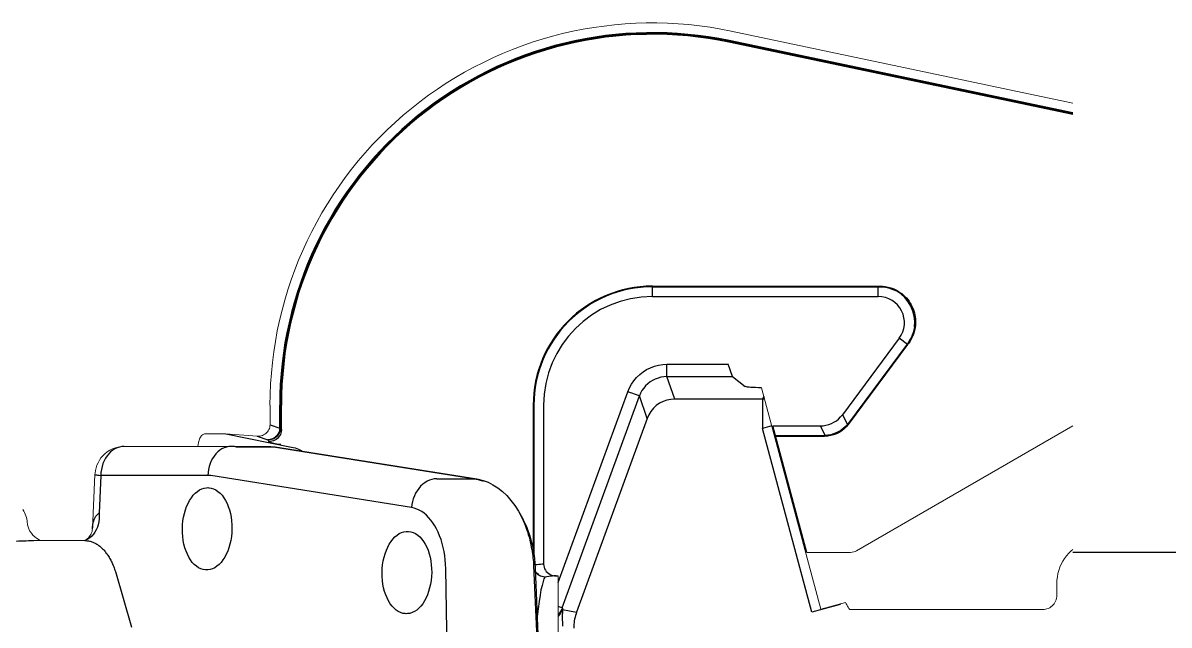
# Model space of a CAD drawing. Header units: millimetres. Extents: x 100 to 940, y 100 to 694.
# Drawn here: x 602.159 to 603.985, y 560.046 to 561.006 of the extents above; entities that cross this region are included whole.
import ezdxf

# ---------------------------------------------------------------- set-up
doc = ezdxf.new("R2010")
doc.units = ezdxf.units.MM
doc.layers.add('OUTLINE', color=6, linetype='Continuous', lineweight=9)

msp = doc.modelspace()

# ---------------------------------------------------------------- linework, layer by layer
at = {"color": 9, "linetype": 'Continuous'}
for p, q in [((603.8312, 560.86), (603.2835, 560.9753)), ((603.2838, 560.9767), (603.8312, 560.8615)), ((603.8312, 560.8626), (603.284, 560.9778)), ((603.1616, 560.5867), (603.5214, 560.5867)), ((603.1616, 560.5701), (603.1616, 560.5867)), ((603.1616, 560.5856), (603.5214, 560.5856)), ((603.5214, 560.5867), (603.5232, 560.5867)), ((603.5214, 560.5701), (603.5214, 560.5867)), ((603.5214, 560.5856), (603.5241, 560.5855)), ((603.1616, 560.5701), (603.5214, 560.5701)), ((603.5549, 560.5035), (603.4643, 560.3816)), ((603.5682, 560.4936), (603.5549, 560.5035)), ((603.5673, 560.4942), (603.4721, 560.3661)), ((603.5682, 560.4936), (603.4735, 560.3662)), ((603.5689, 560.4964), (603.5673, 560.4942)), ((603.5693, 560.4951), (603.5682, 560.4936)), ((603.1847, 560.4423), (603.1847, 560.462)), ((603.1971, 560.4065), (603.1847, 560.4423)), ((603.1407, 560.4115), (603.1223, 560.4182)), ((603.1531, 560.3758), (603.1407, 560.4115)), ((603.3389, 560.4112), (603.3369, 560.4065)), ((602.5677, 560.3603), (602.5677, 560.3966)), ((602.5688, 560.3966), (602.5688, 560.3603)), ((602.5703, 560.3575), (602.5703, 560.3966)), ((602.9716, 560.3966), (602.9716, 560.1653)), ((602.9727, 560.3966), (602.9727, 560.1583)), ((603.3369, 560.4065), (603.1971, 560.4065)), ((603.3369, 560.4065), (603.3369, 560.3597)), ((603.1531, 560.3758), (603.0408, 560.0672)), ((603.4643, 560.3816), (603.4721, 560.3661)), ((602.5523, 560.3655), (602.5677, 560.3603)), ((602.5677, 560.3603), (602.5688, 560.3603)), ((602.5688, 560.3603), (602.5703, 560.3575)), ((603.3516, 560.3637), (603.3369, 560.3597)), ((603.4154, 560.067), (603.3369, 560.3597)), ((603.429, 560.3638), (603.4368, 560.3484)), ((603.4721, 560.3661), (603.4735, 560.3662)), ((602.5316, 560.3475), (602.5488, 560.3417)), ((602.5488, 560.3417), (602.5502, 560.3389)), ((603.3575, 560.3484), (603.4368, 560.3484)), ((603.3578, 560.3473), (603.4359, 560.3473)), ((603.4368, 560.3484), (603.4359, 560.3473)), ((602.4982, 560.3304), (602.5577, 560.3304)), ((602.5502, 560.331), (602.5522, 560.331)), ((602.5522, 560.331), (602.5577, 560.3304)), ((602.5577, 560.3304), (602.8787, 560.2794)), ((602.2826, 560.285), (602.2799, 560.225)), ((602.4533, 560.285), (602.2826, 560.285)), ((602.7777, 560.2336), (602.4581, 560.2846)), ((602.8178, 560.2794), (602.8787, 560.2794)), ((602.8431, 559.5247), (602.8324, 560.1363)), ((603.0081, 560.1248), (603.0052, 560.1247)), ((603.4606, 560.0791), (603.4603, 560.0802)), ((603.4606, 560.0791), (603.4612, 560.0804)), ((603.0178, 560.0738), (603.0116, 560.0761)), ((603.0181, 560.0718), (603.018, 560.0712)), ((603.018, 560.0712), (603.0408, 560.0672)), ((603.4606, 560.0791), (603.4154, 560.067))]:
    msp.add_line(p, q, dxfattribs=at)
at = {"color": 7, "linetype": 'Continuous'}
for p, q in [((603.1847, 560.462), (603.2824, 560.462)), ((603.289, 560.4423), (603.2824, 560.462)), ((603.1847, 560.4423), (603.289, 560.4423)), ((603.289, 560.4423), (603.3094, 560.4267)), ((603.0116, 560.1143), (603.1223, 560.4182)), ((603.0178, 560.0738), (603.1407, 560.4115)), ((602.9882, 560.3966), (602.9882, 560.1435)), ((603.3534, 560.3638), (603.429, 560.3638)), ((603.4074, 560.1623), (603.3534, 560.3638)), ((602.4818, 560.3511), (602.5867, 560.3301)), ((602.5578, 560.3306), (602.5605, 560.3302)), ((602.5605, 560.3302), (602.8815, 560.2792)), ((602.8815, 560.2792), (602.8838, 560.2788)), ((602.1655, 560.2095), (602.1655, 560.2095)), ((602.9503, 560.224), (602.9548, 560.2156)), ((604.2633, 560.1623), (603.8312, 560.1623)), ((602.9742, 560.145), (602.9746, 560.1374)), ((602.9746, 560.1373), (603.0004, 559.5255)), ((603.0081, 560.1248), (603.0116, 560.1248))]:
    msp.add_line(p, q, dxfattribs=at)
at = {"color": 9, "linetype": 'Continuous'}
for points in [[(603.5232, 560.5867), (603.5279, 560.5865), (603.5326, 560.586), (603.5371, 560.585), (603.5416, 560.5838), (603.546, 560.5821), (603.5502, 560.5801)], [(603.5232, 560.5867), (603.5233, 560.5866), (603.5234, 560.5866), (603.5235, 560.5865), (603.5236, 560.5864), (603.5237, 560.5862), (603.5238, 560.5861), (603.5239, 560.5859), (603.524, 560.5857), (603.5241, 560.5855)], [(603.5241, 560.5855), (603.5286, 560.5853), (603.5331, 560.5847), (603.5376, 560.5838), (603.5419, 560.5825), (603.5461, 560.5809), (603.5502, 560.5789)], [(603.5502, 560.5801), (603.5502, 560.5801), (603.5502, 560.58), (603.5503, 560.5799), (603.5503, 560.5797), (603.5503, 560.5796), (603.5503, 560.5795), (603.5502, 560.5793), (603.5502, 560.5791), (603.5502, 560.5789)], [(603.5502, 560.5801), (603.5531, 560.5785), (603.556, 560.5766), (603.5587, 560.5746), (603.5613, 560.5725), (603.5638, 560.5702), (603.5662, 560.5677), (603.5684, 560.5651), (603.5704, 560.5624), (603.5723, 560.5596), (603.574, 560.5567), (603.5755, 560.5537), (603.5768, 560.5505), (603.578, 560.5474), (603.5789, 560.5441), (603.5797, 560.5408), (603.5803, 560.5375), (603.5806, 560.5341), (603.5808, 560.5307), (603.5808, 560.5273), (603.5806, 560.5239), (603.5801, 560.5206)], [(603.5791, 560.5213), (603.5783, 560.5169), (603.5771, 560.5125), (603.5755, 560.5083), (603.5736, 560.5041), (603.5714, 560.5002), (603.5689, 560.4964)], [(603.5801, 560.5206), (603.5792, 560.516), (603.5779, 560.5115), (603.5763, 560.5072), (603.5743, 560.503), (603.572, 560.4989), (603.5693, 560.4951)], [(603.5801, 560.5206), (603.5801, 560.5207), (603.58, 560.5207), (603.58, 560.5208), (603.5799, 560.5209), (603.5797, 560.521), (603.5796, 560.521), (603.5795, 560.5211), (603.5793, 560.5212), (603.5791, 560.5213)], [(603.5693, 560.4951), (603.5693, 560.4952), (603.5693, 560.4953), (603.5693, 560.4954), (603.5693, 560.4955), (603.5692, 560.4957), (603.5692, 560.4958), (603.5691, 560.496), (603.569, 560.4962), (603.5689, 560.4964)], [(603.1971, 560.4065), (603.1907, 560.4061), (603.1845, 560.4048), (603.1785, 560.4027), (603.1729, 560.3998), (603.1677, 560.3962), (603.163, 560.3919), (603.159, 560.387), (603.1556, 560.3816), (603.1531, 560.3758)], [(603.3401, 560.4064), (603.3396, 560.4065), (603.3391, 560.4065), (603.3385, 560.4065), (603.338, 560.4065), (603.3374, 560.4065), (603.3369, 560.4065)], [(602.5677, 560.3603), (602.5675, 560.3583), (602.5672, 560.3564), (602.5666, 560.3544), (602.5658, 560.3526), (602.5649, 560.3508), (602.5638, 560.3492), (602.5625, 560.3476), (602.5611, 560.3463), (602.5596, 560.345), (602.5579, 560.344), (602.5562, 560.3431), (602.5544, 560.3425), (602.5525, 560.342), (602.5506, 560.3417), (602.5488, 560.3417)], [(602.5688, 560.3603), (602.5687, 560.3583), (602.5684, 560.3563), (602.5678, 560.3543), (602.567, 560.3524), (602.5661, 560.3506), (602.5649, 560.349), (602.5636, 560.3474), (602.5621, 560.346), (602.5604, 560.3448), (602.5586, 560.3438), (602.5568, 560.3429), (602.5548, 560.3423), (602.5528, 560.3419), (602.5508, 560.3417), (602.5488, 560.3417)], [(602.5703, 560.3575), (602.5701, 560.355), (602.5696, 560.3525), (602.5687, 560.3501), (602.5675, 560.3478), (602.566, 560.3457), (602.5643, 560.3439), (602.5623, 560.3423), (602.5601, 560.341), (602.5578, 560.3399), (602.5553, 560.3393), (602.5528, 560.3389), (602.5502, 560.3389)], [(603.4735, 560.3662), (603.4704, 560.3624), (603.467, 560.359), (603.4632, 560.356), (603.4591, 560.3534), (603.4548, 560.3512), (603.4502, 560.3495), (603.4456, 560.3483), (603.4408, 560.3475), (603.4359, 560.3473)], [(603.4721, 560.3661), (603.4691, 560.3628), (603.4657, 560.3598), (603.4621, 560.3571), (603.4583, 560.3547), (603.4542, 560.3527), (603.45, 560.351), (603.4457, 560.3497), (603.4412, 560.3488), (603.4368, 560.3484)], [(602.5502, 560.3389), (602.5506, 560.3385), (602.5514, 560.3381), (602.5525, 560.3377), (602.554, 560.3372), (602.5559, 560.3368), (602.5581, 560.3363), (602.5605, 560.3358), (602.5633, 560.3354)], [(602.5633, 560.3354), (602.5663, 560.3349), (602.5695, 560.3345)], [(602.32, 560.331), (602.3162, 560.3308), (602.3124, 560.33), (602.3087, 560.3288), (602.3051, 560.3271), (602.3016, 560.3249), (602.2983, 560.3223), (602.2953, 560.3193), (602.2925, 560.3159), (602.29, 560.3122), (602.2878, 560.3081), (602.286, 560.3038), (602.2846, 560.2993), (602.2835, 560.2946), (602.2829, 560.2898), (602.2826, 560.285)], [(602.4907, 560.331), (602.4868, 560.3308), (602.483, 560.33), (602.4793, 560.3288), (602.4756, 560.3271), (602.4722, 560.3249), (602.4689, 560.3223), (602.4659, 560.3192), (602.4631, 560.3158), (602.4607, 560.3121), (602.4585, 560.3081), (602.4567, 560.3038), (602.4553, 560.2993), (602.4542, 560.2946), (602.4536, 560.2898), (602.4533, 560.285)], [(602.4982, 560.3304), (602.497, 560.3306), (602.4957, 560.3308), (602.4945, 560.3309), (602.4932, 560.331), (602.492, 560.331), (602.4907, 560.331)], [(602.5577, 560.3304), (602.5596, 560.3303), (602.5605, 560.3302)], [(602.2732, 560.2863), (602.2732, 560.2863), (602.2735, 560.2861), (602.2744, 560.2859), (602.2757, 560.2857), (602.2775, 560.2855), (602.2798, 560.2852), (602.2826, 560.285)], [(602.4581, 560.2846), (602.4573, 560.2847), (602.4565, 560.2848), (602.4557, 560.2849), (602.4549, 560.2849), (602.4541, 560.285), (602.4533, 560.285)], [(602.8178, 560.2794), (602.8139, 560.2792), (602.81, 560.2784), (602.8062, 560.2772), (602.8025, 560.2755), (602.7989, 560.2733), (602.7955, 560.2707), (602.7922, 560.2677), (602.7893, 560.2643), (602.7866, 560.2606), (602.7842, 560.2566), (602.7822, 560.2523), (602.7805, 560.2478), (602.7791, 560.2432), (602.7782, 560.2384), (602.7777, 560.2336)], [(602.8787, 560.2794), (602.8806, 560.2791), (602.8826, 560.2787), (602.8847, 560.2781)], [(602.8787, 560.2794), (602.8806, 560.2793), (602.8815, 560.2792)], [(602.8847, 560.2781), (602.8869, 560.2775), (602.8893, 560.2767), (602.8917, 560.2758)], [(602.8324, 560.1363), (602.8321, 560.1433), (602.8315, 560.1502), (602.8307, 560.1569), (602.8296, 560.1636), (602.8282, 560.1702), (602.8266, 560.1766), (602.8247, 560.1827), (602.8225, 560.1887), (602.8201, 560.1943), (602.8175, 560.1997), (602.8147, 560.2047), (602.8116, 560.2094), (602.8084, 560.2138), (602.805, 560.2178), (602.8014, 560.2213), (602.7977, 560.2245), (602.7939, 560.2272), (602.7899, 560.2295), (602.7859, 560.2313), (602.7818, 560.2327), (602.7777, 560.2336)], [(602.2799, 560.225), (602.2801, 560.2202), (602.2799, 560.2155), (602.2794, 560.2109), (602.2784, 560.2064), (602.2771, 560.2022), (602.2753, 560.1982), (602.2733, 560.1945), (602.2709, 560.1912), (602.2681, 560.1882), (602.2652, 560.1856), (602.2619, 560.1835), (602.2585, 560.1818), (602.257, 560.1813)], [(602.2699, 560.2062), (602.2701, 560.2075), (602.2704, 560.2087), (602.2707, 560.2099), (602.2709, 560.211), (602.2713, 560.2121), (602.2716, 560.2131), (602.2719, 560.2141), (602.2723, 560.215), (602.2727, 560.2159), (602.273, 560.2168), (602.2735, 560.2176), (602.2739, 560.2184), (602.2743, 560.2191), (602.2748, 560.2198), (602.2752, 560.2204), (602.2757, 560.2211), (602.2762, 560.2217), (602.2767, 560.2222), (602.2772, 560.2227), (602.2777, 560.2232), (602.2782, 560.2237), (602.2787, 560.2242), (602.2793, 560.2246), (602.2799, 560.225)], [(602.9504, 560.2238), (602.951, 560.2227), (602.9534, 560.2179), (602.9556, 560.2132), (602.9576, 560.2085)], [(602.9576, 560.2085), (602.9594, 560.2039), (602.961, 560.1993), (602.9625, 560.1949), (602.9638, 560.1906), (602.965, 560.1864), (602.966, 560.1824), (602.967, 560.1784), (602.9678, 560.1745), (602.9686, 560.1708), (602.9692, 560.1671), (602.9698, 560.1636), (602.9703, 560.1601), (602.9708, 560.1567), (602.9712, 560.1534), (602.9715, 560.1502), (602.9718, 560.147)], [(602.2693, 560.1999), (602.2693, 560.2006), (602.2694, 560.2016), (602.2695, 560.2028), (602.2696, 560.2039), (602.2697, 560.205), (602.2699, 560.2062)], [(602.0829, 560.1705), (602.0885, 560.1718), (602.0941, 560.173), (602.0994, 560.1741), (602.1047, 560.1751), (602.1098, 560.176), (602.1149, 560.1768), (602.1198, 560.1775), (602.1246, 560.1781), (602.1293, 560.1786), (602.1339, 560.1791), (602.1384, 560.1795), (602.1428, 560.1799), (602.1471, 560.1802), (602.1513, 560.1804), (602.1554, 560.1806), (602.1595, 560.1808), (602.1635, 560.1809), (602.1674, 560.181), (602.1712, 560.181), (602.1752, 560.181)], [(602.2571, 560.181), (602.2579, 560.181), (602.2593, 560.181), (602.2606, 560.1808), (602.2619, 560.1807), (602.2632, 560.1805), (602.2646, 560.1802), (602.2659, 560.1799), (602.2672, 560.1795), (602.2685, 560.1791), (602.2698, 560.1786), (602.271, 560.1781), (602.2723, 560.1775), (602.2736, 560.1769), (602.2748, 560.1762), (602.2761, 560.1755), (602.2773, 560.1747), (602.2785, 560.1739), (602.2797, 560.173), (602.2809, 560.1721), (602.2821, 560.1712), (602.2833, 560.1702), (602.2844, 560.1691), (602.2855, 560.168), (602.2867, 560.1669), (602.2878, 560.1657), (602.2888, 560.1644), (602.2899, 560.1632), (602.2909, 560.1618), (602.292, 560.1605), (602.293, 560.1591), (602.2939, 560.1576), (602.2949, 560.1561), (602.2958, 560.1546), (602.2967, 560.1531), (602.2976, 560.1515), (602.2985, 560.1498), (602.2993, 560.1482), (602.3002, 560.1465), (602.3009, 560.1448), (602.3017, 560.143), (602.3024, 560.1412), (602.3032, 560.1394), (602.3039, 560.1375), (602.3045, 560.1356), (602.3051, 560.1337), (602.3058, 560.1318), (602.3317, 560.0431)], [(602.9718, 560.147), (602.972, 560.1438), (602.9722, 560.1407), (603.0002, 559.5255)], [(602.9882, 560.1435), (602.9856, 560.1434), (602.983, 560.1432), (602.9805, 560.1429), (602.9779, 560.1426), (602.9753, 560.1422), (602.9744, 560.142)], [(602.978, 560.1286), (602.9765, 560.1304), (602.9752, 560.1324), (602.9748, 560.1333)], [(602.9771, 560.1285), (602.9755, 560.1303), (602.9749, 560.1312)], [(602.9903, 560.123), (602.9879, 560.1231), (602.9855, 560.1236), (602.9832, 560.1244), (602.981, 560.1255), (602.979, 560.1268), (602.9771, 560.1285)], [(602.9903, 560.123), (602.9887, 560.12), (602.9872, 560.1156), (602.9856, 560.1097), (602.984, 560.1025), (602.9825, 560.0939), (602.981, 560.0839), (602.9795, 560.0725), (602.978, 560.0599), (602.9779, 560.059)], [(602.9903, 560.123), (602.9881, 560.1232), (602.9859, 560.1237), (602.9837, 560.1245), (602.9817, 560.1256), (602.9798, 560.127), (602.978, 560.1286)], [(603.0052, 560.1247), (603.0022, 560.1246), (602.9992, 560.1243), (602.9963, 560.124), (602.9933, 560.1235), (602.9903, 560.123)], [(603.018, 560.0712), (603.0172, 560.0693), (603.0163, 560.0673), (603.0153, 560.0654), (603.0142, 560.0636), (603.013, 560.0619), (603.0116, 560.0602)], [(603.0178, 560.0738), (603.0179, 560.0735), (603.018, 560.0732), (603.018, 560.0728), (603.0181, 560.0723), (603.0181, 560.0718)], [(603.0179, 560.0622), (603.0179, 560.0603), (603.0178, 560.0583), (603.0178, 560.0562), (603.0179, 560.054)], [(603.018, 560.0712), (603.0181, 560.0704), (603.0181, 560.0694), (603.0181, 560.0682), (603.0181, 560.0669), (603.0179, 560.0622)], [(603.0408, 560.0672), (603.0398, 560.0645), (603.039, 560.0617), (603.0383, 560.0589), (603.0376, 560.056), (603.0371, 560.0532), (603.0368, 560.0503), (603.0365, 560.0474), (603.0363, 560.0445), (603.0362, 560.0416)], [(603.0179, 560.054), (603.018, 560.0518), (603.0181, 560.0495)], [(603.0181, 560.0495), (603.0183, 560.0471), (603.0185, 560.0447)]]:
    msp.add_lwpolyline(points, dxfattribs=at)
at = {"color": 7, "linetype": 'Continuous'}
for points in [[(603.1223, 560.4182), (603.1249, 560.4244), (603.1281, 560.4304), (603.132, 560.4359), (603.1364, 560.4411), (603.1413, 560.4458), (603.1466, 560.4499), (603.1523, 560.4535), (603.1584, 560.4565), (603.1647, 560.4589), (603.1713, 560.4606), (603.178, 560.4616), (603.1847, 560.462)], [(603.1847, 560.4423), (603.1799, 560.442), (603.1752, 560.4413), (603.1705, 560.4401), (603.1661, 560.4384), (603.1619, 560.4363), (603.1579, 560.4338), (603.1542, 560.4309), (603.1507, 560.4277), (603.1476, 560.424), (603.1449, 560.4201), (603.1426, 560.4159), (603.1407, 560.4115)], [(603.3353, 560.4244), (603.3305, 560.4246), (603.326, 560.4248), (603.3221, 560.425), (603.3186, 560.4252), (603.3156, 560.4255), (603.3132, 560.4258), (603.3113, 560.4261), (603.3101, 560.4264), (603.3094, 560.4267)], [(603.429, 560.3638), (603.4336, 560.3641), (603.4381, 560.3648), (603.4425, 560.3659), (603.4468, 560.3675), (603.4508, 560.3696), (603.4546, 560.372), (603.4581, 560.3748), (603.4614, 560.3781), (603.4643, 560.3816)], [(602.5501, 560.331), (602.5538, 560.3309), (602.5578, 560.3306)], [(602.5867, 560.3301), (602.5921, 560.3287), (602.5975, 560.3266), (602.6027, 560.324), (602.6037, 560.3233)], [(602.4126, 560.1998), (602.4129, 560.2061), (602.4135, 560.2123), (602.4145, 560.2183), (602.4158, 560.2241), (602.4174, 560.2299), (602.4194, 560.2353), (602.4216, 560.2403), (602.4242, 560.2451), (602.4269, 560.2494), (602.4299, 560.2532), (602.4332, 560.2566), (602.4365, 560.2595), (602.44, 560.2618), (602.4437, 560.2635), (602.4474, 560.2647), (602.4511, 560.2653), (602.453, 560.2654)], [(602.453, 560.2654), (602.4549, 560.2653), (602.4586, 560.2647), (602.4623, 560.2635), (602.4659, 560.2618), (602.4693, 560.2595), (602.4726, 560.2566), (602.4758, 560.2532), (602.4787, 560.2494), (602.4813, 560.2451), (602.4837, 560.2403), (602.4858, 560.2353), (602.4876, 560.2299), (602.4891, 560.2241), (602.4903, 560.2183), (602.491, 560.2123), (602.4915, 560.2061), (602.4916, 560.1998)], [(602.8838, 560.2788), (602.8917, 560.2768), (602.8997, 560.2739), (602.9075, 560.27), (602.9152, 560.2652), (602.9225, 560.2594), (602.9296, 560.2528), (602.9362, 560.2452), (602.9424, 560.237), (602.9481, 560.2279), (602.9503, 560.2241)], [(602.9548, 560.2156), (602.9557, 560.214), (602.9586, 560.208), (602.9613, 560.2018), (602.9638, 560.1954), (602.966, 560.1887), (602.968, 560.1818), (602.9698, 560.1747), (602.9713, 560.1674), (602.9725, 560.16), (602.9735, 560.1526), (602.9742, 560.145)], [(602.4512, 560.1342), (602.4493, 560.1342), (602.4456, 560.1348), (602.4419, 560.136), (602.4383, 560.1378), (602.4349, 560.1401), (602.4316, 560.1429), (602.4284, 560.1463), (602.4255, 560.1502), (602.4229, 560.1545), (602.4205, 560.1592), (602.4184, 560.1643), (602.4166, 560.1697), (602.4151, 560.1754), (602.4139, 560.1813), (602.4132, 560.1873), (602.4127, 560.1934), (602.4126, 560.1998)], [(602.4916, 560.1998), (602.4913, 560.1934), (602.4907, 560.1873), (602.4897, 560.1813), (602.4884, 560.1754), (602.4868, 560.1697), (602.4848, 560.1643), (602.4826, 560.1592), (602.48, 560.1545), (602.4773, 560.1502), (602.4743, 560.1463), (602.471, 560.1429), (602.4677, 560.1401), (602.4642, 560.1378), (602.4605, 560.136), (602.4568, 560.1348), (602.4531, 560.1342), (602.4512, 560.1342)], [(602.7308, 560.1301), (602.7311, 560.1364), (602.7317, 560.1426), (602.7327, 560.1486), (602.734, 560.1545), (602.7356, 560.1602), (602.7376, 560.1656), (602.7398, 560.1707), (602.7423, 560.1754), (602.7451, 560.1797), (602.7481, 560.1835), (602.7513, 560.1869), (602.7547, 560.1898), (602.7582, 560.1921), (602.7619, 560.1939), (602.7656, 560.1951), (602.7693, 560.1956), (602.7712, 560.1957)], [(602.7712, 560.1957), (602.7731, 560.1956), (602.7768, 560.1951), (602.7805, 560.1939), (602.7841, 560.1921), (602.7875, 560.1898), (602.7908, 560.1869), (602.7939, 560.1835), (602.7968, 560.1797), (602.7995, 560.1754), (602.8019, 560.1707), (602.804, 560.1656), (602.8058, 560.1602), (602.8073, 560.1545), (602.8084, 560.1486), (602.8092, 560.1426), (602.8097, 560.1364), (602.8098, 560.1301)], [(602.9882, 560.1435), (602.9884, 560.1409), (602.9889, 560.1385), (602.9898, 560.1361), (602.991, 560.1339), (602.9925, 560.1318), (602.9943, 560.13), (602.9963, 560.1284), (602.9984, 560.1271), (603.0008, 560.1261), (603.0032, 560.1254), (603.0056, 560.1249), (603.0081, 560.1248)], [(602.7694, 560.0645), (602.7675, 560.0646), (602.7638, 560.0651), (602.7601, 560.0663), (602.7565, 560.0681), (602.7531, 560.0704), (602.7498, 560.0733), (602.7466, 560.0767), (602.7437, 560.0805), (602.7411, 560.0848), (602.7387, 560.0896), (602.7366, 560.0946), (602.7348, 560.1), (602.7333, 560.1057), (602.7321, 560.1116), (602.7313, 560.1176), (602.7309, 560.1238), (602.7308, 560.1301)], [(602.8098, 560.1301), (602.8095, 560.1238), (602.8089, 560.1176), (602.8079, 560.1116), (602.8066, 560.1057), (602.805, 560.1), (602.803, 560.0946), (602.8008, 560.0896), (602.7982, 560.0848), (602.7955, 560.0805), (602.7925, 560.0767), (602.7892, 560.0733), (602.7859, 560.0704), (602.7823, 560.0681), (602.7787, 560.0663), (602.775, 560.0651), (602.7713, 560.0646), (602.7694, 560.0645)], [(603.0162, 560.07), (603.0152, 560.0681), (603.0141, 560.0663), (603.0129, 560.0646), (603.0116, 560.0629)], [(603.0178, 560.0738), (603.0171, 560.0719), (603.0162, 560.07)]]:
    msp.add_lwpolyline(points, dxfattribs=at)
at = {"color": 9, "linetype": 'Continuous'}
for centre, radius, start, end in [((603.1616, 560.3966), 0.5939, 78.1099, 180), ((603.1616, 560.3966), 0.5928, 78.1099, 180), ((603.1616, 560.3966), 0.5913, 78.1099, 180), ((603.1616, 560.3966), 0.19, 90, 180), ((603.1616, 560.3966), 0.1889, 90, 180), ((603.5214, 560.5284), 0.0582, 353.0368, 60.3488), ((603.5214, 560.5284), 0.0417, 323.3856, 90)]:
    msp.add_arc(centre, radius, start, end, dxfattribs=at)
at = {"color": 7, "linetype": 'Continuous'}
msp.add_arc((603.1616, 560.3966), 0.1734, 90, 180, dxfattribs=at)
at = {"layer": 'OUTLINE'}
for p, q in [((603.8312, 560.8784), (603.2872, 560.993)), ((603.4298, 560.072), (603.3353, 560.4244)), ((602.5523, 560.3966), (602.5523, 560.3655)), ((603.8312, 560.3637), (603.4868, 560.1648)), ((602.4373, 560.331), (602.4383, 560.3373)), ((602.4492, 560.3512), (602.4818, 560.3511)), ((602.4818, 560.3511), (602.5316, 560.3475)), ((602.5502, 560.331), (602.32, 560.331)), ((602.2732, 560.2863), (602.2693, 560.1999)), ((602.1745, 560.1897), (602.1773, 560.187)), ((602.2691, 560.1975), (602.2686, 560.1954)), ((602.2686, 560.1954), (602.2686, 560.1953)), ((602.1752, 560.181), (602.2571, 560.181)), ((603.4774, 560.1623), (603.4074, 560.1623)), ((603.0116, 558.8838), (603.0116, 560.1248)), ((603.8059, 560.1128), (603.8059, 560.0939)), ((603.4691, 560.0825), (603.4298, 560.072)), ((603.7831, 560.0711), (603.476, 560.0711))]:
    msp.add_line(p, q, dxfattribs=at)
for points in [[(602.5523, 560.3658), (602.5522, 560.3637), (602.5518, 560.3617), (602.5513, 560.3598), (602.5505, 560.3579), (602.5495, 560.3562), (602.5483, 560.3546), (602.547, 560.3531), (602.5454, 560.3517), (602.5438, 560.3505), (602.542, 560.3495), (602.54, 560.3487), (602.538, 560.3481), (602.5358, 560.3477), (602.5336, 560.3475), (602.5313, 560.3475)], [(602.4383, 560.3373), (602.4387, 560.3392), (602.4392, 560.3411), (602.4398, 560.3429), (602.4405, 560.3445), (602.4414, 560.346), (602.4423, 560.3473), (602.4433, 560.3485), (602.4444, 560.3495), (602.4456, 560.3502), (602.4467, 560.3508), (602.448, 560.3511), (602.4492, 560.3512)], [(602.2732, 560.2863), (602.2734, 560.2887), (602.274, 560.2929), (602.275, 560.2971), (602.2764, 560.3012), (602.2782, 560.3052), (602.2803, 560.3091), (602.2829, 560.3128), (602.2859, 560.3163), (602.2893, 560.3195), (602.293, 560.3224), (602.297, 560.325), (602.3013, 560.3271), (602.3058, 560.3288), (602.3105, 560.33), (602.3152, 560.3308), (602.32, 560.331)], [(602.1655, 560.2095), (602.1656, 560.2085), (602.166, 560.2059), (602.1668, 560.2029), (602.1681, 560.1996), (602.1698, 560.1961), (602.172, 560.1928), (602.1745, 560.1897)], [(602.2615, 560.1843), (602.2628, 560.1856), (602.2642, 560.1871), (602.2654, 560.1888), (602.2666, 560.1906), (602.2675, 560.1925), (602.2682, 560.1943), (602.2686, 560.1953)], [(602.2686, 560.1954), (602.2687, 560.1959), (602.2689, 560.197), (602.2691, 560.1983), (602.2693, 560.1999)], [(602.2699, 560.2062), (602.2698, 560.2018), (602.2691, 560.1975)], [(602.1773, 560.187), (602.1801, 560.1848), (602.1827, 560.1831), (602.185, 560.1819)], [(602.2563, 560.181), (602.2567, 560.1812), (602.2576, 560.1816), (602.2588, 560.1823), (602.2601, 560.1832), (602.2615, 560.1843)], [(603.8059, 560.1128), (603.8061, 560.1181), (603.8067, 560.1233), (603.8077, 560.1285), (603.8091, 560.1336), (603.8108, 560.1386), (603.8129, 560.1435), (603.8154, 560.1482), (603.8182, 560.1527), (603.8214, 560.1569), (603.8248, 560.161), (603.8286, 560.1647), (603.8312, 560.167)], [(603.4691, 560.0825), (603.47, 560.0805), (603.4711, 560.0785), (603.4722, 560.0766), (603.4734, 560.0747), (603.4747, 560.0729), (603.476, 560.0711)], [(603.7831, 560.0711), (603.7855, 560.0712), (603.7878, 560.0716), (603.7901, 560.0722), (603.7923, 560.073), (603.7945, 560.0741), (603.7965, 560.0754), (603.7984, 560.0769), (603.8001, 560.0786), (603.8016, 560.0805), (603.8029, 560.0825), (603.804, 560.0847), (603.8048, 560.0869), (603.8054, 560.0892), (603.8058, 560.0915), (603.8059, 560.0939)]]:
    msp.add_lwpolyline(points, dxfattribs=at)
for centre, radius, start, end in [((603.1616, 560.3966), 0.6094, 78.1099, 180), ((602.1188, 560.2056), 0.0469, 4.8777, 31.9923), ((603.4774, 560.181), 0.0187, 270, 300)]:
    msp.add_arc(centre, radius, start, end, dxfattribs=at)

doc.saveas('drawing.dxf')
